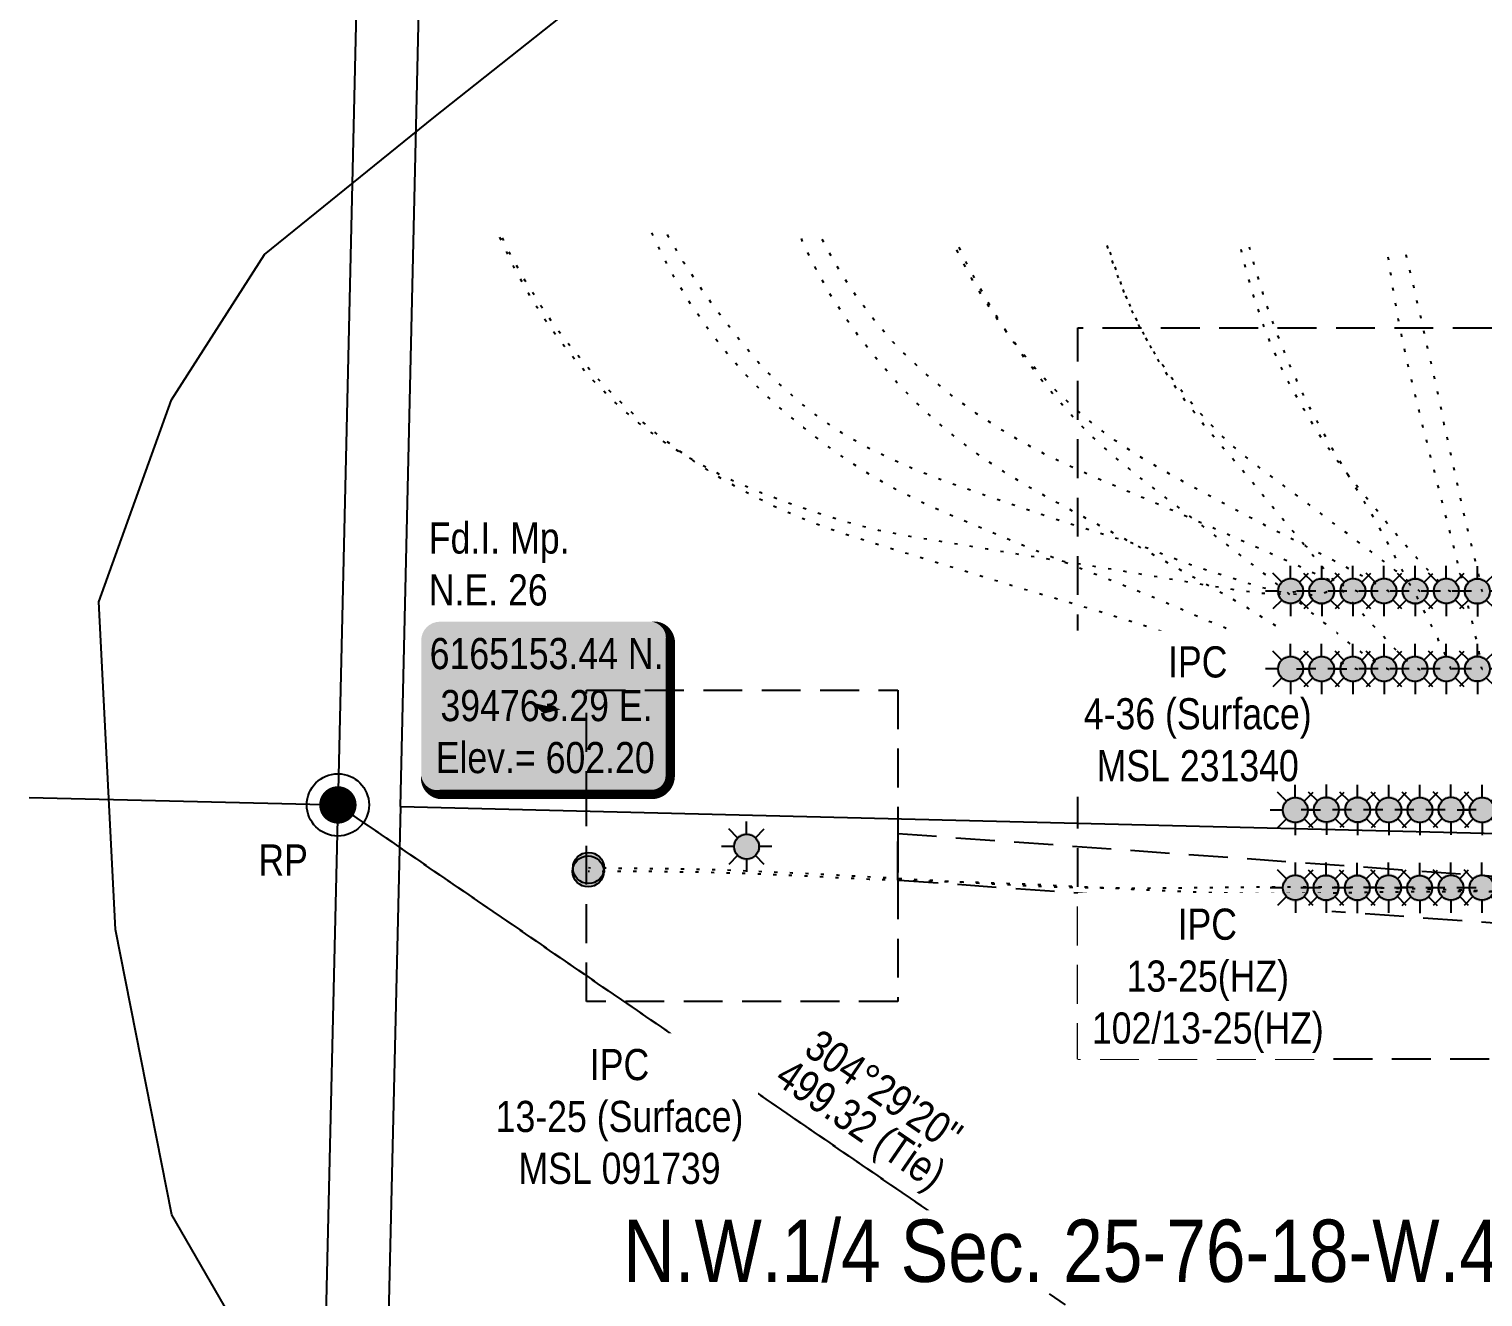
# Model space of a CAD drawing. Extents: x 393721 to 396894, y 6162641 to 6166621.
# Drawn here: x 394664.1 to 395131.1, y 6164995.5 to 6165402.6 of the extents above; entities that cross this region are included whole.
import ezdxf
from ezdxf.enums import TextEntityAlignment as Align

# ---------------------------------------------------------------- set-up
doc = ezdxf.new("R2010")
doc.units = 0
doc.header["$LTSCALE"] = 5
for name, pattern in [('foc-ACCESSROAD', [3.75, 2.5, -1.25]), ('foc-DOT', [1, 0.2, -0.8]), ('foc-TIELINE', [1.875, 1.25, -0.625])]:
    doc.linetypes.add(name, pattern=pattern)
for name, color, linetype in [('35', 37, 'Continuous'), ('ABADATA-DRILL', 8, 'foc-DOT'), ('ABADATA-DRILL-T', 8, 'Continuous'), ('AS-DRILL-T', 8, 'Continuous'), ('C-AR', 13, 'foc-ACCESSROAD'), ('C-SYMBOL', 7, 'Continuous'), ('C-WS', 13, 'foc-ACCESSROAD'), ('C-WS-S', 13, 'Continuous'), ('DETAIL-T', 7, 'Continuous'), ('L-BD', 7, 'Continuous'), ('L-MON', 1, 'Continuous'), ('L-SEC', 7, 'Continuous'), ('L-TIE', 7, 'foc-TIELINE'), ('L-TIE-T', 7, 'Continuous'), ('WETLAND', 143, 'Continuous')]:
    doc.layers.add(name, color=color, linetype=linetype)
doc.layers.add('C-WS-T', color=13, linetype='Continuous', lineweight=9)
doc.styles.add('175L', font='ARIALN.TTF', dxfattribs={"height": 20})
doc.styles.add('80', font='ARIALN.TTF', dxfattribs={"height": 10})
doc.styles.add('80CG', font='ARIALN.TTF', dxfattribs={"height": 10})
doc.styles.add('80L', font='ARIALN.TTF', dxfattribs={"height": 10})

# ---------------------------------------------------------------- blocks, each defined once
blk = doc.blocks.new('GAS')
h = blk.add_hatch(color=255)
h.dxf.hatch_style = 1
edge = h.paths.add_edge_path()
edge.add_arc((0, 0), 0.9, 0, 360)
for p, q in [((-0.571, 0.571), (-1.142, 1.142)), ((0, 0.808), (0, 1.616)), ((0.571, 0.571), (1.142, 1.142)), ((-0.808, 0), (-1.616, 0)), ((1.616, 0), (0.808, 0)), ((-0.571, -0.571), (-1.142, -1.142)), ((0, -0.808), (0, -1.616)), ((1.142, -1.142), (0.571, -0.571))]:
    blk.add_line(p, q)
blk.add_circle((0, 0), 0.8)
blk = doc.blocks.new('*U523')
h = blk.add_hatch(color=254)
edge = h.paths.add_edge_path()
edge.add_line((-34, -28.5), (34, -28.5))
edge.add_arc((34, -22.5), 6, 270, 360)
edge.add_line((40, -22.5), (40, 21))
edge.add_arc((34, 21), 6, 0, 90)
edge.add_line((34, 27), (-34, 27))
edge.add_arc((-34, 21), 6, 90, 180)
edge.add_line((-40, 21), (-40, -22.5))
edge.add_arc((-34, -22.5), 6, 180, 270)
at = {"color": 1, "flags": 128}
blk.add_lwpolyline([(-34, -28.5, 3, 3, 0), (34, -28.5, 3, 3, 0.414214), (40, -22.5, 3, 3, 0), (40, 21, 3, 0, 0.414214), (34, 27, 0, 0, 0), (-34, 27, 0, 0, 0.414214), (-40, 21, 0, 0, 0), (-40, -22.5, 0, 3, 0.414214)], format="xyseb", close=True, dxfattribs=at)
blk.add_lwpolyline([(-0.58, -2.52, 0, 10, 0), (0, 0, 5, 5, 0)], format="xyseb", dxfattribs=at)
at = {"color": 1, "style": '80'}
blk.add_attdef('ENTER_TEXT_001', (-35.99, -5), '', height=10, dxfattribs=at)
blk = doc.blocks.new('*U524')
at = {"layer": '35', "color": 3}
blk.add_circle((0, 0), 10, dxfattribs=at)
at = {"layer": '35', "color": 3, "style": '80'}
blk.add_attdef('RP_001', (-25.54, -22.68), '', height=10, dxfattribs=at)
blk = doc.blocks.new('fdia')
at = {"color": 255, "const_width": 1}
blk.add_lwpolyline([(-0.5, 0, 1), (0.5, 0, 1)], format="xyb", close=True, dxfattribs=at)
blk = doc.blocks.new('Fdiaa')
blk.add_blockref('fdia', (0, 0))
blk = doc.blocks.new('fdib')
at = {"color": 1, "const_width": 1.6}
blk.add_lwpolyline([(-0.4, 0, 1), (0.4, 0, 1)], format="xyb", close=True, dxfattribs=at)
at = {"color": 1}
blk.add_circle((0, 0), 0.8, dxfattribs=at)
blk = doc.blocks.new('Fdibb')
blk.add_blockref('fdib', (0, 0))
blk = doc.blocks.new('fdicc')
for name in ['Fdibb', 'Fdiaa']:
    blk.add_blockref(name, (0, 0))
blk = doc.blocks.new('FDI')
blk.add_blockref('fdicc', (0, 0))
blk = doc.blocks.new('BH-Existing')
at = {"layer": 'ABADATA-DRILL-T'}
h = blk.add_hatch(color=256, dxfattribs=at)
h.dxf.hatch_style = 1
edge = h.paths.add_edge_path()
edge.add_arc((0, 0), 0.5, 0, 360)
blk.add_circle((0, 0), 0.5, dxfattribs=at)

msp = doc.modelspace()

# ---------------------------------------------------------------- linework, layer by layer
at = {"layer": 'ABADATA-DRILL', "flags": 128}
for points in [[(395070.967, 6165221.921), (395070.856, 6165221.884), (395070.342, 6165221.736), (395070.262, 6165221.718), (395069.226, 6165221.493), (395067.65, 6165221.261), (395065.566, 6165221.101), (395063.025, 6165221.121), (395060.14, 6165221.361), (395056.799, 6165221.751), (395053.15, 6165222.249), (395049.064, 6165222.877), (395044.52, 6165223.626), (395039.707, 6165224.402), (395034.358, 6165225.311), (395028.659, 6165226.278), (395022.712, 6165227.281), (395016.455, 6165228.331), (395009.75, 6165229.443), (395002.885, 6165230.568), (394995.66, 6165231.701), (394988.026, 6165232.895), (394980.135, 6165234.195), (394971.876, 6165235.573), (394963.247, 6165236.981), (394954.588, 6165238.379), (394945.731, 6165239.862), (394936.971, 6165241.613), (394928.261, 6165243.813), (394919.582, 6165246.462), (394916.387, 6165247.529), (394907.874, 6165250.434), (394899.447, 6165253.567), (394891.099, 6165257.068), (394883.04, 6165260.983), (394874.938, 6165265.549), (394867.472, 6165270.409), (394860.005, 6165276.03), (394853.105, 6165281.958), (394846.625, 6165288.295), (394840.38, 6165295.217), (394834.602, 6165302.468), (394829.456, 6165309.773), (394828.916, 6165310.596), (394824.476, 6165317.765), (394819.934, 6165326.047), (394815.818, 6165334.588), (394814.256, 6165338.306)], [(395070.87, 6165196.873), (395070.788, 6165196.824), (395070.748, 6165196.795), (395070.385, 6165196.684), (395070.033, 6165196.623), (395069.563, 6165196.614), (395068.335, 6165196.723), (395066.672, 6165197.043), (395064.585, 6165197.574), (395062.041, 6165198.305), (395059.082, 6165199.186), (395055.714, 6165200.167), (395051.919, 6165201.239), (395047.787, 6165202.458), (395043.102, 6165203.981), (395038.21, 6165205.629), (395033.071, 6165207.383), (395027.504, 6165209.257), (395021.699, 6165211.177), (395015.554, 6165213.145), (395009.09, 6165215.141), (395002.059, 6165217.27), (394994.898, 6165219.392), (394987.439, 6165221.592), (394979.603, 6165223.941), (394971.688, 6165226.332), (394963.376, 6165228.862), (394955.026, 6165231.433), (394946.635, 6165234.005), (394938.066, 6165236.632), (394929.18, 6165239.406), (394920.546, 6165242.294), (394912.052, 6165245.528), (394903.687, 6165249.17), (394895.571, 6165253.186), (394887.584, 6165257.599), (394882.083, 6165260.932), (394879.719, 6165262.459), (394872.251, 6165267.63), (394864.982, 6165273.206), (394858.091, 6165279.073), (394851.51, 6165285.333), (394845.217, 6165291.986), (394839.312, 6165298.92), (394833.725, 6165306.186), (394828.329, 6165313.918), (394823.475, 6165321.706), (394819.054, 6165329.635), (394814.817, 6165338.169), (394814.763, 6165338.294)], [(395080.887, 6165196.855), (395080.796, 6165196.847), (395080.746, 6165196.848), (395080.347, 6165196.868), (395080.077, 6165196.894), (395079.48, 6165197.009), (395078.177, 6165197.31), (395076.447, 6165197.761), (395074.293, 6165198.443), (395071.717, 6165199.476), (395068.838, 6165200.795), (395065.674, 6165202.351), (395062.105, 6165204.118), (395058.149, 6165205.973), (395053.636, 6165207.992), (395048.873, 6165210.007), (395043.782, 6165212.1), (395038.237, 6165214.463), (395032.486, 6165217.002), (395026.367, 6165219.6), (395019.947, 6165222.195), (395012.991, 6165224.952), (395005.906, 6165227.743), (394998.544, 6165230.631), (394990.855, 6165233.696), (394983.138, 6165236.842), (394975.066, 6165240.177), (394966.965, 6165243.572), (394958.875, 6165247.017), (394950.75, 6165250.653), (394942.536, 6165254.722), (394934.73, 6165259.15), (394927.183, 6165263.983), (394919.876, 6165269.19), (394912.845, 6165274.64), (394905.95, 6165280.357), (394899.246, 6165286.5), (394893.028, 6165292.921), (394887.131, 6165299.794), (394881.691, 6165306.927), (394876.578, 6165314.382), (394871.794, 6165322.159), (394870.114, 6165325.13), (394867.424, 6165330.156), (394864.108, 6165337.11)], [(395080.984, 6165221.903), (395080.436, 6165221.586), (395080.294, 6165221.51), (395079.607, 6165221.226), (395078.27, 6165220.928), (395076.456, 6165220.782), (395074.126, 6165220.828), (395071.17, 6165221.029), (395067.68, 6165221.483), (395063.679, 6165222.319), (395059.236, 6165223.506), (395054.201, 6165225.027), (395048.881, 6165226.735), (395043.202, 6165228.512), (395037.148, 6165230.518), (395031.132, 6165232.823), (395024.908, 6165235.263), (395018.588, 6165237.425), (395012.016, 6165239.464), (395004.966, 6165241.643), (394997.321, 6165244.018), (394989.599, 6165246.554), (394981.652, 6165249.265), (394973.497, 6165252.062), (394965.292, 6165254.889), (394957.031, 6165257.839), (394948.756, 6165261.088), (394940.728, 6165264.592), (394932.76, 6165268.514), (394925.173, 6165272.887), (394917.919, 6165277.813), (394910.958, 6165283.302), (394904.4, 6165289.261), (394898.192, 6165295.701), (394892.396, 6165302.583), (394889.941, 6165305.753), (394884.56, 6165312.864), (394879.131, 6165320.436), (394874.247, 6165327.865), (394869.529, 6165335.911), (394868.961, 6165336.994)], [(395090.904, 6165196.837), (395090.775, 6165196.91), (395090.241, 6165197.133), (395090.191, 6165197.144), (395089.298, 6165197.466), (395087.92, 6165197.989), (395086.148, 6165198.742), (395083.959, 6165199.664), (395081.397, 6165200.856), (395078.573, 6165202.384), (395075.545, 6165204.168), (395072.232, 6165206.178), (395068.644, 6165208.384), (395064.605, 6165210.942), (395060.348, 6165213.645), (395055.765, 6165216.486), (395050.715, 6165219.468), (395045.415, 6165222.456), (395039.779, 6165225.612), (395033.857, 6165228.905), (395027.422, 6165232.521), (395020.848, 6165236.199), (395014.005, 6165239.915), (395006.805, 6165243.759), (394999.527, 6165247.654), (394991.884, 6165251.779), (394984.304, 6165256.042), (394976.93, 6165260.57), (394969.646, 6165265.477), (394962.354, 6165270.913), (394955.509, 6165276.619), (394949.013, 6165282.707), (394942.846, 6165289.136), (394937.024, 6165295.798), (394931.44, 6165302.774), (394926.125, 6165310.134), (394921.314, 6165317.631), (394916.871, 6165325.48), (394912.942, 6165333.507), (394911.911, 6165335.964)], [(395091.001, 6165221.886), (395090.476, 6165222.098), (395090.258, 6165222.193), (395089.664, 6165222.438), (395088.396, 6165222.948), (395086.652, 6165223.64), (395084.433, 6165224.534), (395081.709, 6165225.67), (395078.482, 6165227.077), (395074.93, 6165228.693), (395070.863, 6165230.561), (395066.629, 6165232.514), (395062.156, 6165234.521), (395057.256, 6165236.67), (395052.039, 6165238.965), (395046.497, 6165241.429), (395040.528, 6165244.053), (395034.123, 6165246.828), (395027.48, 6165249.678), (395020.43, 6165252.688), (395013.181, 6165255.753), (395005.685, 6165258.923), (394997.995, 6165262.349), (394990.392, 6165266.063), (394982.856, 6165270.085), (394975.469, 6165274.453), (394968.34, 6165279.166), (394961.076, 6165284.481), (394954.394, 6165289.893), (394947.687, 6165295.956), (394941.535, 6165302.185), (394935.783, 6165308.845), (394930.306, 6165316.109), (394925.246, 6165323.673), (394920.816, 6165331.251), (394918.498, 6165335.806)], [(395101.018, 6165221.868), (395100.604, 6165222.138), (395100.299, 6165222.345), (395099.925, 6165222.604), (395098.871, 6165223.28), (395097.283, 6165224.208), (395095.219, 6165225.338), (395092.741, 6165226.688), (395089.878, 6165228.247), (395086.54, 6165230.058), (395082.886, 6165231.996), (395078.687, 6165234.197), (395074.064, 6165236.599), (395069.094, 6165239.169), (395063.797, 6165241.867), (395058.204, 6165244.742), (395052.554, 6165247.708), (395046.351, 6165250.998), (395039.972, 6165254.452), (395033.407, 6165258.071), (395026.548, 6165261.946), (395019.625, 6165266.053), (395012.83, 6165270.518), (395006.326, 6165275.425), (395000.022, 6165280.758), (394993.985, 6165286.395), (394988.2, 6165292.495), (394982.796, 6165299.067), (394977.475, 6165306.156), (394972.456, 6165313.349), (394967.717, 6165320.955), (394963.464, 6165328.799), (394960.699, 6165334.793)], [(395100.923, 6165196.93), (395100.804, 6165196.963), (395100.794, 6165196.964), (395100.328, 6165197.145), (395100.18, 6165197.208), (395099.477, 6165197.535), (395098.243, 6165198.205), (395096.687, 6165199.233), (395094.748, 6165200.55), (395092.446, 6165202.155), (395089.872, 6165204.098), (395087.055, 6165206.336), (395083.925, 6165208.882), (395080.521, 6165211.644), (395076.674, 6165214.737), (395072.73, 6165217.963), (395068.621, 6165221.373), (395064.078, 6165225.093), (395059.22, 6165228.96), (395054.006, 6165233.037), (395048.536, 6165237.249), (395042.653, 6165241.781), (395036.721, 6165246.355), (395030.572, 6165251.084), (395024.159, 6165256.029), (395017.818, 6165261.033), (395011.365, 6165266.419), (395005.18, 6165272.119), (394999.362, 6165278.101), (394993.713, 6165284.468), (394988.107, 6165291.355), (394982.872, 6165298.332), (394977.934, 6165305.523), (394973.261, 6165312.957), (394968.863, 6165320.595), (394964.722, 6165328.516), (394961.808, 6165334.767)], [(395110.938, 6165196.801), (395110.819, 6165196.854), (395110.809, 6165196.855), (395110.275, 6165197.117), (395110.265, 6165197.118), (395109.378, 6165197.659), (395108.178, 6165198.518), (395106.668, 6165199.765), (395104.877, 6165201.418), (395102.875, 6165203.457), (395100.662, 6165205.841), (395098.175, 6165208.511), (395095.367, 6165211.569), (395092.297, 6165214.924), (395088.927, 6165218.726), (395085.531, 6165222.678), (395082.04, 6165226.833), (395078.258, 6165231.385), (395074.291, 6165236.152), (395070.091, 6165241.204), (395065.716, 6165246.471), (395061.002, 6165252.165), (395056.228, 6165257.922), (395051.367, 6165263.74), (395046.337, 6165269.672), (395041.359, 6165275.644), (395036.341, 6165282.026), (395031.589, 6165288.672), (395027.184, 6165295.599), (395023.058, 6165302.92), (395019.145, 6165310.747), (395015.633, 6165318.623), (395012.486, 6165326.721), (395010.228, 6165333.605)], [(395110.972, 6165221.852), (395110.542, 6165222.272), (395110.415, 6165222.395), (395109.847, 6165222.909), (395108.828, 6165223.804), (395107.338, 6165225.08), (395105.407, 6165226.716), (395103.033, 6165228.654), (395100.314, 6165230.82), (395097.211, 6165233.225), (395093.851, 6165235.766), (395090.078, 6165238.618), (395086.021, 6165241.696), (395081.777, 6165244.929), (395077.337, 6165248.316), (395072.582, 6165251.891), (395067.609, 6165255.602), (395062.017, 6165259.757), (395056.329, 6165264.085), (395050.817, 6165268.638), (395045.486, 6165273.658), (395040.356, 6165279.142), (395035.347, 6165285.064), (395030.486, 6165291.333), (395025.866, 6165298.075), (395021.716, 6165305.207), (395018.037, 6165312.797), (395014.897, 6165320.735), (395013.624, 6165324.377), (395010.744, 6165332.768), (395010.475, 6165333.599)], [(395120.929, 6165221.947), (395120.483, 6165222.127), (395120.088, 6165222.337), (395119.812, 6165222.514), (395118.92, 6165223.275), (395117.65, 6165224.536), (395115.999, 6165226.176), (395114.086, 6165228.163), (395112.077, 6165230.341), (395109.903, 6165232.694), (395107.612, 6165235.19), (395105.053, 6165238.142), (395102.273, 6165241.52), (395099.28, 6165245.203), (395096.054, 6165249.161), (395092.556, 6165253.436), (395088.913, 6165257.935), (395084.926, 6165263.112), (395081.007, 6165268.648), (395077.196, 6165274.471), (395073.404, 6165280.674), (395069.729, 6165287.194), (395066.272, 6165294.019), (395063.101, 6165301.127), (395060.22, 6165308.608), (395057.625, 6165316.343), (395055.248, 6165324.432), (395053.26, 6165332.573)], [(395120.894, 6165196.897), (395120.867, 6165196.987), (395120.867, 6165196.997), (395120.689, 6165197.512), (395120.661, 6165197.582), (395120.342, 6165198.47), (395119.777, 6165199.924), (395118.942, 6165201.815), (395117.885, 6165204.051), (395116.656, 6165206.621), (395115.305, 6165209.484), (395113.78, 6165212.642), (395112.033, 6165216.135), (395110.043, 6165219.903), (395107.744, 6165224.14), (395105.349, 6165228.559), (395102.833, 6165233.3), (395100.028, 6165238.559), (395096.978, 6165244.034), (395093.645, 6165249.755), (395090.105, 6165255.642), (395086.323, 6165261.865), (395082.63, 6165268.045), (395079.041, 6165274.363), (395075.508, 6165280.97), (395072.209, 6165287.721), (395068.982, 6165294.94), (395065.937, 6165302.305), (395063.106, 6165309.785), (395060.481, 6165317.521), (395057.986, 6165325.703), (395056.102, 6165332.505)], [(395130.911, 6165196.879), (395130.873, 6165196.93), (395130.863, 6165196.94), (395130.732, 6165197.323), (395130.669, 6165197.605), (395130.572, 6165198.167), (395130.404, 6165199.512), (395130.117, 6165201.309), (395129.68, 6165203.52), (395129.092, 6165206.115), (395128.414, 6165209.092), (395127.594, 6165212.433), (395126.644, 6165216.197), (395125.643, 6165220.332), (395124.496, 6165225.061), (395123.294, 6165230.011), (395121.999, 6165235.224), (395120.545, 6165240.91), (395119.007, 6165246.849), (395117.397, 6165253.139), (395115.752, 6165259.631), (395113.986, 6165266.475), (395112.268, 6165273.238), (395110.552, 6165280.111), (395108.803, 6165287.265), (395107.087, 6165294.518), (395105.39, 6165302.191), (395103.817, 6165310.001), (395102.408, 6165317.957), (395101.135, 6165326.19), (395100.414, 6165331.442)], [(395130.943, 6165221.818), (395130.839, 6165222.06), (395130.7, 6165222.554), (395130.655, 6165222.745), (395130.502, 6165223.449), (395130.225, 6165224.846), (395129.84, 6165226.705), (395129.335, 6165229.008), (395128.707, 6165231.624), (395127.968, 6165234.563), (395127.192, 6165237.682), (395126.337, 6165241.224), (395125.43, 6165245.107), (395124.499, 6165249.25), (395123.545, 6165253.674), (395122.471, 6165258.541), (395121.305, 6165263.701), (395119.985, 6165269.544), (395118.681, 6165275.647), (395117.413, 6165282.03), (395115.975, 6165288.786), (395114.344, 6165295.837), (395112.661, 6165303.25), (395110.914, 6165310.884), (395109.162, 6165318.778), (395107.244, 6165326.796), (395106.05, 6165331.307)], [(395781.948, 6165104.281), (395781.948, 6165104.281), (395781.972, 6165104.421), (395781.932, 6165104.862), (395781.304, 6165105.787), (395779.726, 6165106.745), (395777.067, 6165107.639), (395773.264, 6165108.4), (395768.363, 6165108.847), (395762.421, 6165108.838), (395755.339, 6165108.407), (395747.132, 6165107.792), (395737.965, 6165107.191), (395728, 6165106.668), (395717.538, 6165106.317), (395706.683, 6165106.206), (395695.222, 6165106.299), (395683.386, 6165106.642), (395670.91, 6165107.359), (395659.055, 6165108.132), (395646.76, 6165108.895), (395634.253, 6165109.594), (395621.541, 6165110.097), (395608.634, 6165110.355), (395595.722, 6165110.432), (395582.769, 6165110.481), (395569.858, 6165110.559), (395562.188, 6165110.682), (395543.213, 6165111.525), (395535.233, 6165112.045), (395527.253, 6165112.565), (395514.22, 6165113.406), (395501.267, 6165114.275), (395488.362, 6165115.053), (395475.392, 6165115.652), (395462.461, 6165116.181), (395449.599, 6165116.658), (395436.675, 6165117.076), (395423.73, 6165117.445), (395410.793, 6165117.733), (395397.866, 6165117.991), (395384.967, 6165118.209), (395372.039, 6165118.437), (395359.102, 6165118.705), (395346.194, 6165118.963), (395333.278, 6165119.261), (395320.352, 6165119.579), (395307.315, 6165119.86), (395294.408, 6165120.158), (395281.513, 6165120.516), (395268.638, 6165120.863), (395255.762, 6165121.22), (395242.839, 6165121.648), (395229.857, 6165122.137), (395216.945, 6165122.645), (395204.027, 6165123.284), (395191.009, 6165123.954), (395178.119, 6165124.501), (395165.256, 6165124.948), (395152.36, 6165125.296), (395139.442, 6165125.514), (395126.42, 6165125.614), (395113.516, 6165125.562), (395100.569, 6165125.42), (395087.65, 6165125.208), (395074.611, 6165124.979), (395060.515, 6165124.895), (395046.446, 6165125.111), (395032.355, 6165125.657), (395018.277, 6165126.332), (395004.239, 6165127.007), (394990.291, 6165127.68), (394976.231, 6165128.275), (394962.127, 6165128.692), (394948.051, 6165129.027), (394933.949, 6165129.534), (394919.882, 6165130.239), (394905.915, 6165130.932), (394891.843, 6165131.468), (394891.833, 6165131.468), (394877.758, 6165131.844), (394863.669, 6165132.02), (394843.675, 6165132.096)], [(395782.64, 6165120.075), (395782.64, 6165120.075), (395782.216, 6165120.325), (395780.929, 6165120.886), (395778.555, 6165121.593), (395775.024, 6165122.447), (395770.304, 6165123.33), (395764.537, 6165123.957), (395757.873, 6165124.296), (395750.257, 6165124.128), (395741.681, 6165123.552), (395732.268, 6165122.696), (395721.988, 6165121.541), (395710.978, 6165120.423), (395699.385, 6165119.169), (395687.088, 6165117.772), (395674.412, 6165116.414), (395661.245, 6165115.037), (395648.98, 6165113.699), (395636.521, 6165112.226), (395624.058, 6165110.982), (395611.528, 6165110.271), (395598.89, 6165110.092), (395598.72, 6165110.086), (395585.949, 6165110.231), (395573.234, 6165110.584), (395562.045, 6165111.161), (395543.256, 6165112.679), (395537.728, 6165113.251), (395522.252, 6165114.871), (395510.336, 6165116.035), (395498.455, 6165116.988), (395484.58, 6165117.759), (395471.686, 6165118.187), (395457.998, 6165118.433), (395443.909, 6165118.609), (395429.978, 6165118.741), (395421.617, 6165118.821), (395407.756, 6165118.921), (395394.674, 6165118.993), (395381.832, 6165119.079), (395369.471, 6165119.174), (395357.031, 6165119.32), (395343.882, 6165119.514), (395331.313, 6165119.713), (395318.215, 6165119.936), (395305.396, 6165120.162), (395292.549, 6165120.408), (395279.672, 6165120.705), (395266.597, 6165121.077), (395253.574, 6165121.507), (395240.66, 6165121.945), (395227.666, 6165122.335), (395214.69, 6165122.674), (395201.714, 6165122.984), (395188.988, 6165123.317), (395176.095, 6165123.735), (395162.734, 6165124.293), (395148.886, 6165124.964), (395134.948, 6165125.606), (395120.737, 6165126.165), (395106.513, 6165126.574), (395092.305, 6165126.853), (395078.045, 6165127.013), (395063.921, 6165127.03), (395049.985, 6165126.932), (395035.557, 6165126.766), (395022.34, 6165126.641), (395008.308, 6165126.695), (394994.352, 6165127.038), (394980.172, 6165127.646), (394965.827, 6165128.439), (394952.133, 6165129.255), (394930.127, 6165130.52), (394923.733, 6165130.863), (394909.256, 6165131.578), (394895.446, 6165132.167), (394881.405, 6165132.722), (394843.816, 6165133.188)]]:
    msp.add_lwpolyline(points, dxfattribs=at)
at = {"layer": 'C-AR'}
msp.add_lwpolyline([(395442.325, 6165108.442), (395442.322, 6165093.41), (394943.129, 6165129.235), (394943.126, 6165144.267), (395442.325, 6165108.442)], close=True, dxfattribs=at)
at = {"layer": 'C-WS', "flags": 128}
msp.add_lwpolyline([(395340.827, 6165100.689), (395340.827, 6165056.122), (395354.823, 6165056.122), (395354.823, 6165006.239), (395340.828, 6165006.24), (395340.827, 6164948.87), (395340.828, 6164928.862), (395340.827, 6164922.226), (395300.794, 6164923.504), (395300.827, 6165071.757), (395000.935, 6165071.757), (395000.935, 6165125.083), (395000.935, 6165140.115), (395000.935, 6165147.746), (395000.935, 6165306.65), (395300.828, 6165306.65), (395300.828, 6165188.793), (395300.827, 6165140.184), (395340.827, 6165139.177), (395340.828, 6165115.722), (395340.827, 6165110.711), (395340.827, 6165100.689)], close=True, dxfattribs=at)
at = {"layer": 'C-WS'}
msp.add_lwpolyline([(394943.134, 6165090.323), (394843.186, 6165090.336), (394843.18, 6165151.732), (394843.176, 6165190.309), (394943.115, 6165190.29), (394943.124, 6165149.206), (394943.126, 6165144.267), (394943.129, 6165129.235), (394943.134, 6165090.323)], close=True, dxfattribs=at)
at = {"layer": 'L-SEC'}
for p, q in [((394781.712, 6165957.39), (394763.294, 6165153.442)), ((394783.398, 6165152.935), (394801.816, 6165956.886)), ((394664.105, 6165155.857), (394763.294, 6165153.442)), ((394763.294, 6165153.442), (394744.556, 6164349.014)), ((394783.398, 6165152.974), (394764.66, 6164348.546))]:
    msp.add_line(p, q, dxfattribs=at)
at = {"layer": 'L-TIE', "flags": 128}
msp.add_lwpolyline([(394763.308, 6165153.442), (394973.47, 6165009.059)], dxfattribs=at)
at = {"layer": 'WETLAND'}
msp.add_lwpolyline([(394745.631, 6164960.086), (394709.93, 6165021.793), (394691.811, 6165113.441), (394686.558, 6165218.693), (394709.88, 6165283.506), (394739.705, 6165330.155), (394794.155, 6165374.203), (394862.148, 6165428.087)], dxfattribs=at)

# ---------------------------------------------------------------- block references
at = {"layer": 'AS-DRILL-T', "xscale": 9.996385600000032, "yscale": 9.996385600000032, "zscale": 9.996385600000032}
for p in [(394843.675, 6165132.096), (394843.816, 6165133.188)]:
    msp.add_blockref('BH-Existing', p, dxfattribs=at)
at = {"layer": 'C-WS-S'}
for p, xscale, yscale, zscale in [((395069.292, 6165222.102), 4.999999999999983, 4.999999999999983, 4.999999999999983), ((395079.305, 6165222.092), 4.999999999999983, 4.999999999999983, 4.999999999999983), ((395089.32, 6165222.106), 4.999999999999983, 4.999999999999983, 4.999999999999983), ((395099.289, 6165222.135), 4.999999999999983, 4.999999999999983, 4.999999999999983), ((395109.321, 6165222.09), 4.999999999999983, 4.999999999999983, 4.999999999999983), ((395119.323, 6165222.123), 4.999999999999983, 4.999999999999983, 4.999999999999983), ((395129.295, 6165222.075), 4.999999999999983, 4.999999999999983, 4.999999999999983), ((395099.315, 6165197.1), 4.999999999999983, 4.999999999999983, 4.999999999999983), ((395109.292, 6165197.109), 4.999999999999983, 4.999999999999983, 4.999999999999983), ((395119.296, 6165197.114), 4.999999999999983, 4.999999999999983, 4.999999999999983), ((395129.297, 6165197.136), 4.999999999999983, 4.999999999999983, 4.999999999999983), ((394894.554, 6165140.039), 4.998209999999987, 4.998209999999987, 4.998209999999987)]:
    msp.add_blockref('GAS', p, dxfattribs=dict(at, xscale=xscale, yscale=yscale, zscale=zscale))
at = {"layer": 'C-WS-S', "color": 6, "xscale": 4.998192800000016, "yscale": 4.998192800000016, "zscale": 4.998192800000016}
for p in [(395100.849, 6165151.841), (395110.866, 6165151.823), (395120.823, 6165151.918), (395130.838, 6165151.789), (395100.755, 6165126.903), (395110.769, 6165126.774), (395120.789, 6165126.868), (395130.743, 6165126.852)]:
    msp.add_blockref('GAS', p, dxfattribs=at)
at = {"layer": 'DETAIL-T'}
ref = msp.add_blockref('*U523', (394830.052, 6165185.283), dxfattribs=dict(at, xscale=0.9996414300000025, yscale=0.9996414300000025, zscale=0.9996414300000025))
ref.add_attrib('ENTER_TEXT_001', '6165153.44 N.', (394792.77, 6165197.051), dxfattribs={"layer": '0', "color": 1, "height": 9.99641, "style": '80'})
ref.add_attrib('ENTER_TEXT_002', '394763.29 E.', (394796.244, 6165180.35), dxfattribs={"layer": '0', "color": 1, "height": 9.99641, "style": '80'})
ref.add_attrib('ENTER_TEXT_003', 'Elev.= 602.20', (394794.7, 6165163.648), dxfattribs={"layer": '0', "color": 1, "height": 9.99641, "style": '80'})
at = {"layer": 'L-BD', "xscale": 0.9996414300000025, "yscale": 0.9996414300000025, "zscale": 0.9996414300000025}
msp.add_blockref('*U524', (394763.294, 6165153.442), dxfattribs=at).add_auto_attribs({'RP_001': 'RP'})
at = {"layer": 'L-MON', "xscale": 4.999999999999872, "yscale": 4.999999999999872, "zscale": 4.999999999999872}
msp.add_blockref('FDI', (394763.294, 6165153.442), dxfattribs=at)

# ---------------------------------------------------------------- texts
at = {"layer": 'L-MON', "insert": (394792.493, 6165244.161), "char_height": 10, "attachment_point": 1, "style": '80L'}
msp.add_mtext_dynamic_manual_height_columns('Fd.I. Mp.\\PN.E. 26', width=58.51746, gutter_width=50, heights=[0], dxfattribs=at)
at = {"layer": 'L-TIE-T', "style": '80L'}
for s, p in [("304°29'20''", (394938.705, 6165061.742)), ('499.32 (Tie)', (394930.639, 6165050))]:
    msp.add_text(s, height=9.99639, rotation=325.5116, dxfattribs=at).set_placement(p, align=Align.MIDDLE)

# ---------------------------------------------------------------- next in the draw order: texts
at = {"layer": 'ABADATA-DRILL-T', "insert": (395006.065, 6165120.149), "char_height": 10, "attachment_point": 1, "style": '80L', "bg_fill": 2}
msp.add_mtext_dynamic_manual_height_columns('\\pi26.926;IPC \\P\\pi10.558;13-25(HZ)\\P\\pi-0.59142;102/13-25(HZ)', width=71.38197, gutter_width=50, heights=[0], dxfattribs=at)
at = {"layer": 'C-WS-T', "insert": (395039.469, 6165182.64), "char_height": 9.99642, "width": 78.96667, "attachment_point": 5, "style": '80CG', "bg_fill": 2}
msp.add_mtext('\\A1;IPC\\P4-36 (Surface)\\PMSL 231340', dxfattribs=at)

# ---------------------------------------------------------------- next in the draw order: linework, layer by layer
at = {"layer": 'L-SEC', "flags": 128}
msp.add_lwpolyline([(394783.4, 6165152.935), (396392.984, 6165113.29)], dxfattribs=at)
at = {"layer": 'L-TIE'}
msp.add_line((395174.704, 6164870.81), (394763.294, 6165153.442), dxfattribs=at)

# ---------------------------------------------------------------- next in the draw order: block references
at = {"layer": 'C-WS-S', "xscale": 4.999999999999983, "yscale": 4.999999999999983, "zscale": 4.999999999999983}
for p in [(395069.304, 6165197.12), (395079.268, 6165197.08), (395089.308, 6165197.095)]:
    msp.add_blockref('GAS', p, dxfattribs=at)
at = {"layer": 'C-WS-S', "color": 6, "xscale": 4.998192800000016, "yscale": 4.998192800000016, "zscale": 4.998192800000016}
for p in [(395070.795, 6165151.783), (395080.815, 6165151.876), (395090.832, 6165151.858), (395070.826, 6165126.842), (395080.718, 6165126.828), (395090.735, 6165126.81)]:
    msp.add_blockref('GAS', p, dxfattribs=at)

# ---------------------------------------------------------------- next in the draw order: texts
at = {"layer": 'C-SYMBOL', "color": 3, "insert": (395008.332, 6165020.273), "char_height": 19.99284, "width": 306.76599, "attachment_point": 2, "style": '175L', "bg_fill": 3, "box_fill_scale": 1.15, "bg_fill_color": 256, "bg_fill_true_color": 256, "bg_fill_transparency": 0}
msp.add_mtext('N.W.1/4 Sec. 25-76-18-W.4M.', dxfattribs=at)
at = {"layer": 'C-WS-T', "insert": (394853.755, 6165053.338), "char_height": 9.99642, "width": 78.96667, "attachment_point": 5, "style": '80CG', "bg_fill": 2}
msp.add_mtext('\\A1;IPC\\P13-25 (Surface)\\PMSL 091739', dxfattribs=at)

doc.saveas('drawing.dxf')
